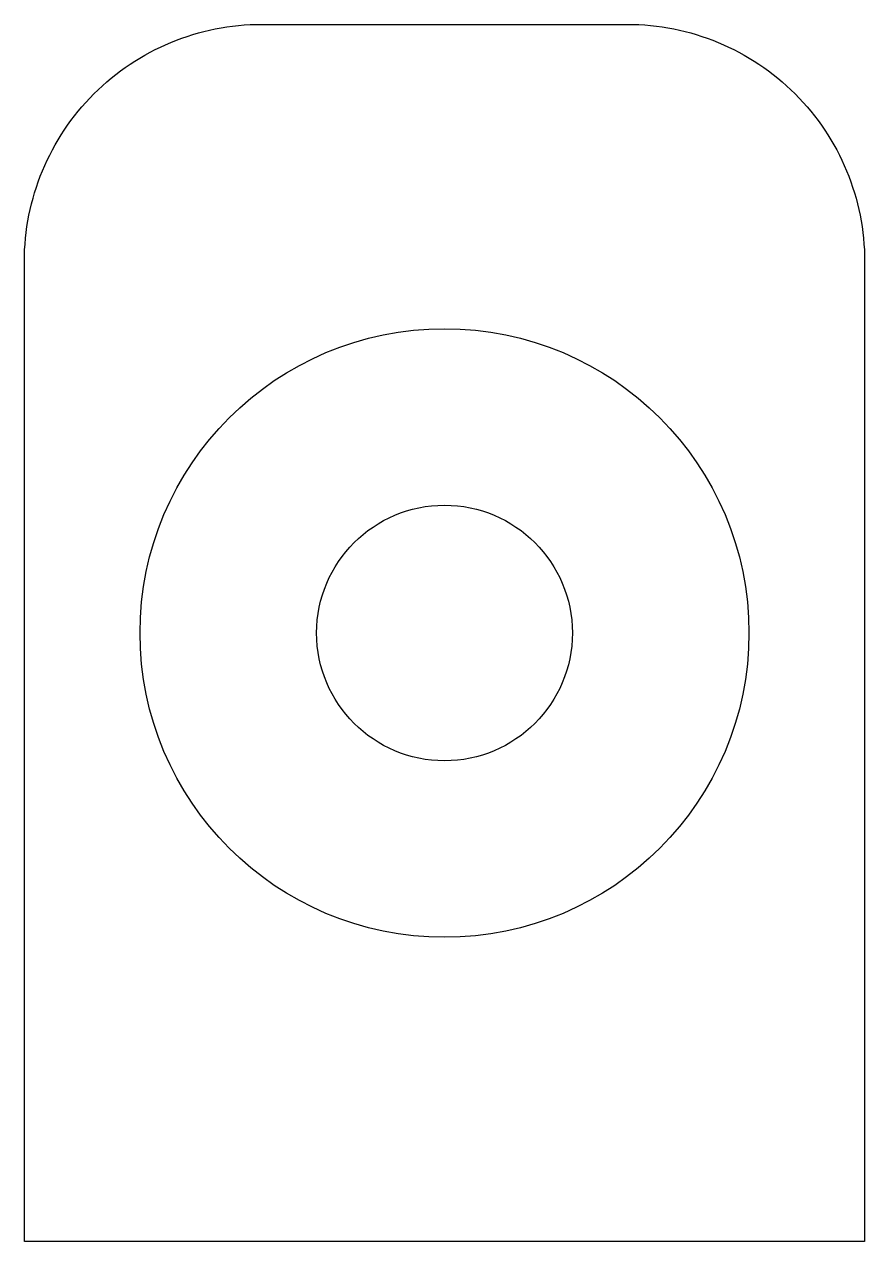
# Model space of a CAD drawing. Header units: millimetres. Extents: x -263.4 to -249.6, y 1 to 21.
import ezdxf

# ---------------------------------------------------------------- set-up
doc = ezdxf.new("R2010")
doc.units = ezdxf.units.MM
doc.layers.get('0').update_dxf_attribs({"linetype": 'CONTINUOUS'})

msp = doc.modelspace()

# ---------------------------------------------------------------- linework, layer by layer
msp.add_lwpolyline([(-263.387, 1.043), (-263.387, 17.143, -0.414214), (-259.487, 21.043), (-253.487, 21.043, -0.414214), (-249.587, 17.143), (-249.587, 1.043)], format="xyb", close=True)
for radius in [5, 2.1]:
    msp.add_circle((-256.487, 11.043), radius)

doc.saveas('drawing.dxf')
